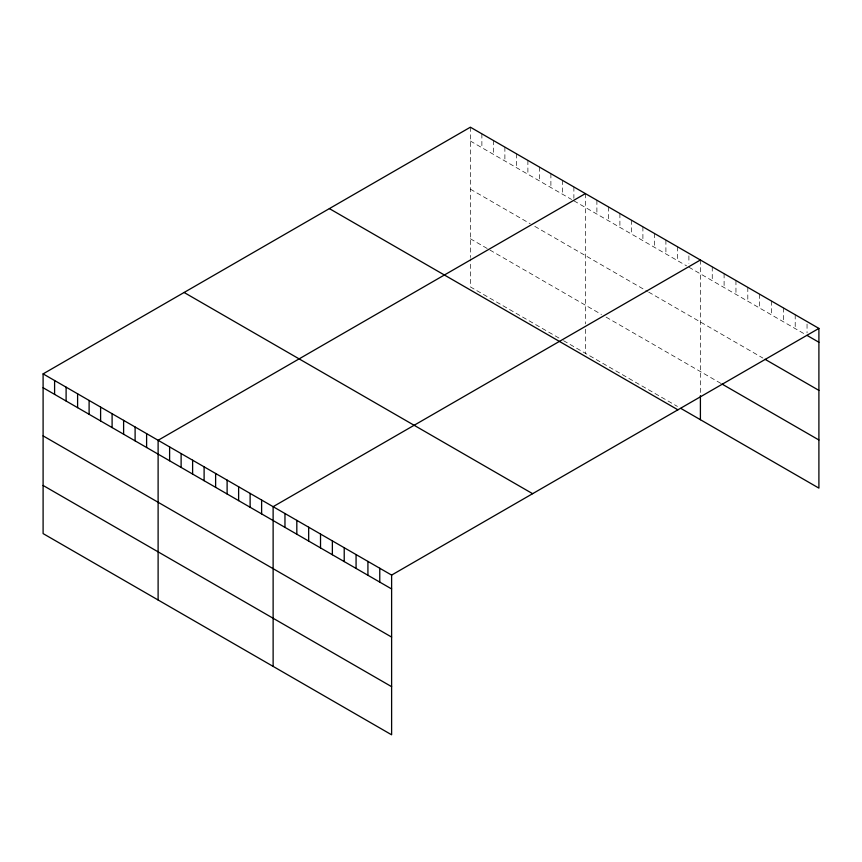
<?xml version="1.0" encoding="UTF-8"?>
<svg xmlns="http://www.w3.org/2000/svg" width="862" height="862" viewBox="0 0 862 862"><rect width="100%" height="100%" fill="white"/><g stroke="black" fill="none" stroke-linecap="round" stroke-linejoin="round"><path stroke-width="0.65" stroke-dasharray="4.31 3.23" d="M470.383 127.199L470.383 257.49M470.383 141.045L571.592 199.478M573.887 200.803L686.605 265.873M688.9 267.209L804.892 334.176M470.383 189.177L530.184 223.711M534.785 226.361L647.502 291.431M648.644 292.099L762.881 358.053M470.383 238.774L488.786 249.398M489.939 250.055L601.493 314.468M606.094 317.119L720.869 383.385M558.942 338.033L470.383 286.906L470.383 258.826M563.543 340.684L677.403 406.422M807.047 324.09L807.047 332.904M795.206 314.727L795.206 328.573M783.353 307.885L783.353 321.731M771.501 301.043L771.501 314.889M759.648 294.201L759.648 308.057M747.807 287.358L747.807 301.215M735.954 280.516L735.954 294.373M724.102 273.674L724.102 287.531M712.249 266.832L712.249 280.689M700.407 260.001L700.407 394.3M688.9 255.874L688.9 263.427M677.403 246.715L677.403 260.561M665.906 240.078L665.906 253.924M654.398 233.44L654.398 247.286M642.901 226.792L642.901 240.649M631.393 220.155L631.393 234.001M619.897 213.517L619.897 227.363M608.4 206.88L608.4 220.726M596.892 200.232L596.892 214.088M585.395 193.594L585.395 323.886M585.395 329.241L585.395 353.301M573.887 186.957L573.887 198.282M562.39 180.32L562.39 194.165M550.893 173.671L550.893 187.528M539.386 167.034L539.386 180.88M527.889 160.397L527.889 174.243M516.392 153.759L516.392 167.605M504.884 147.111L504.884 160.968M493.387 140.474L493.387 154.32M481.88 133.836L481.88 147.682"/><path stroke-width="1.29" d="M43.1 373.882L391.617 575.094L391.617 734.801L43.1 533.589L43.1 373.882L470.383 127.199L818.9 328.411L818.9 488.118L680.851 408.416M585.395 193.594L158.112 440.288L158.112 599.995M700.407 260.001L273.125 506.684L273.125 666.391M391.617 575.094L818.9 328.411M807.047 335.415L818.9 342.257M765.036 359.292L818.9 390.389M721.947 384.01L818.9 439.986M329.381 208.604L677.898 409.816M184.102 292.477L532.619 493.689M43.1 387.738L391.617 588.951M43.1 435.87L391.617 637.083M43.1 485.457L391.617 686.669M700.407 395.636L700.407 419.708M379.765 568.252L379.765 582.109M367.923 561.421L367.923 575.266M356.071 554.578L356.071 568.424M344.218 547.736L344.218 561.582M332.366 540.894L332.366 554.74M320.524 534.052L320.524 547.898M308.671 527.21L308.671 541.056M296.819 520.368L296.819 534.214M284.966 513.526L284.966 527.372M261.617 500.046L261.617 513.892M250.12 493.409L250.12 507.255M238.623 486.761L238.623 500.617M227.115 480.123L227.115 493.98M215.619 473.486L215.619 487.332M204.111 466.848L204.111 480.694M192.614 460.2L192.614 474.057M181.117 453.563L181.117 467.419M169.609 446.925L169.609 460.771M146.605 433.64L146.605 447.497M135.108 427.002L135.108 440.859M123.611 420.365L123.611 434.211M112.103 413.728L112.103 427.574M100.606 407.079L100.606 420.936M89.109 400.442L89.109 414.299M77.602 393.805L77.602 407.651M66.105 387.167L66.105 401.013M54.597 380.519L54.597 394.376"/></g></svg>
